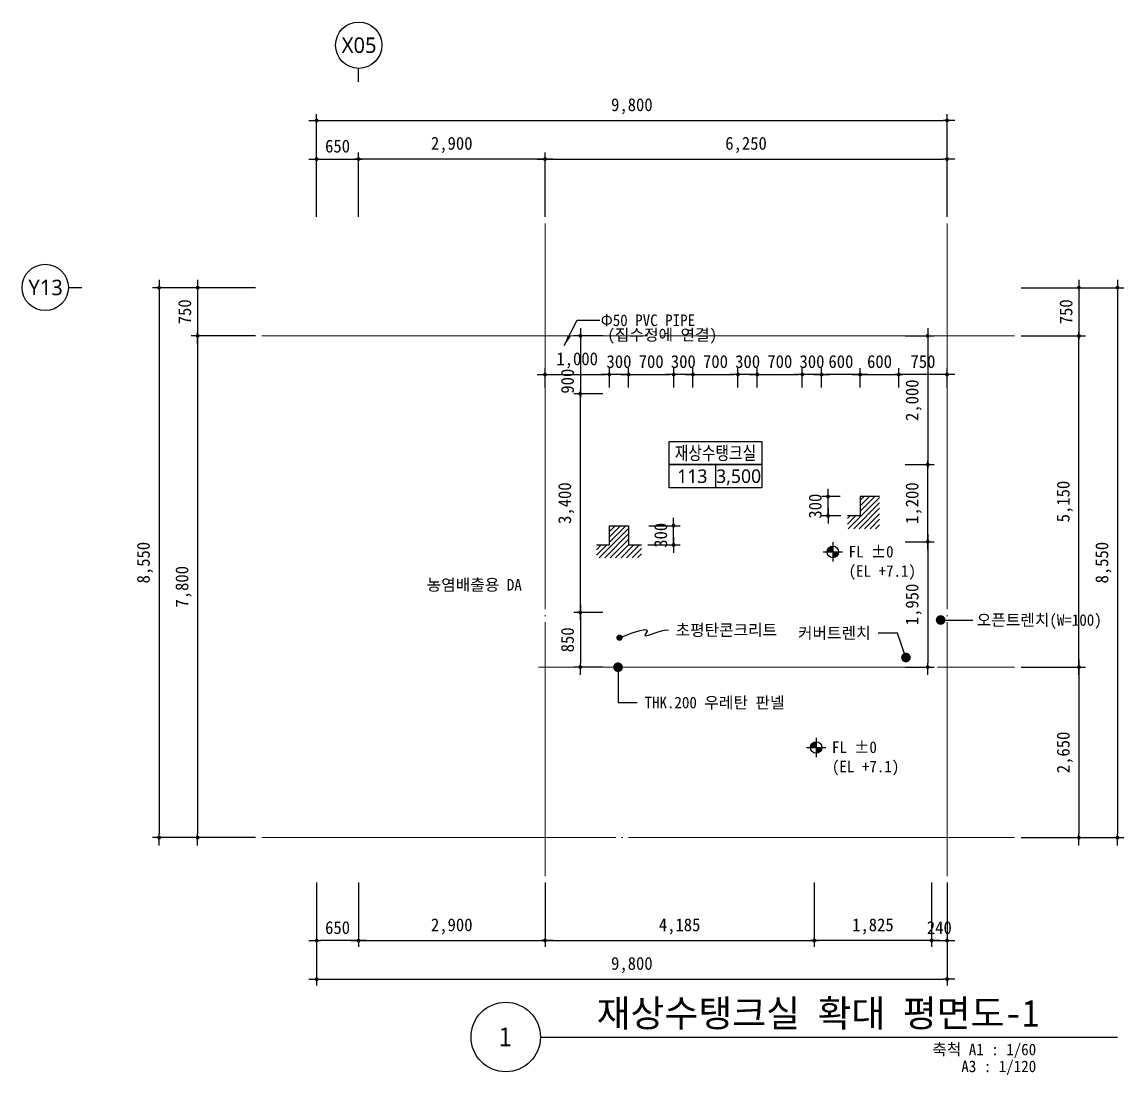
# Model space of a CAD drawing. Header units: inches. Extents: x 158004 to 351834, y 1422 to 34314.
# Drawn here: x 256304 to 273434, y 17944 to 34314 of the extents above; entities that cross this region are included whole.
import ezdxf
from ezdxf.enums import TextEntityAlignment as Align

# ---------------------------------------------------------------- set-up
doc = ezdxf.new("R2010")
doc.units = ezdxf.units.IN
doc.header["$LTSCALE"] = 2
doc.header["$MEASUREMENT"] = 0
doc.linetypes.add('CEN', pattern=[62, 60, -1, 0, -1])
doc.layers.get('0').update_dxf_attribs({"linetype": 'CONTINUOUS'})
for name, color, linetype, lineweight in [('A-AXIS-BUBL', 7, 'CONTINUOUS', 25), ('A-AXIS-LINE', 1, 'CEN', 15), ('A-DIMS', 7, 'CONTINUOUS', 25), ('A-MKXS-LEAD', 7, 'CONTINUOUS', 25), ('A-MKXX-NAME', 3, 'CONTINUOUS', 25), ('A-MKXX-SYMB', 7, 'CONTINUOUS', 25), ('A-XXXX-HATC', 8, 'CONTINUOUS', 18), ('A-XXXX-SYMB', 7, 'CONTINUOUS', 25), ('A-XXXX-TXT1', 3, 'CONTINUOUS', 25), ('A-XXXX-TXT2', 3, 'CONTINUOUS', 25)]:
    doc.layers.add(name, color=color, linetype=linetype, lineweight=lineweight)
doc.styles.add('HY울릉도L', font='H2GTRE.TTF')
doc.styles.add('돋움체', font='')
doc.styles.add('맑은고딕', font='malgun.ttf')
doc.styles.get('돋움체').set_extended_font_data('DotumChe')
doc.dimstyles.new('CDIM', dxfattribs={"dimtxt": 2, "dimasz": 0.6, "dimexe": 1, "dimexo": 1, "dimgap": 1, "dimtad": 1, "dimdec": 0, "dimrnd": 0.5, "dimzin": 0, "dimdsep": 32, "dimlunit": 6, "dimtxsty": 'HY울릉도L', "dimblk1": '_CIDOT', "dimblk2": '_CIDOT', "dimsah": 1, "dimcen": 4.5, "dimclrd": 2, "dimclre": 2, "dimclrt": 7, "dimadec": 0, "dimazin": 0, "dimtfac": 1, "dimtdec": 0, "dimtix": 1, "dimtmove": 2, "dimatfit": 1, "dimldrblk": '_CIDOT', "dimfxl": 1, "dimtolj": 1, "dimtzin": 0, "dimlwd": -1, "dimarcsym": 0})

# ---------------------------------------------------------------- blocks, each defined once
blk = doc.blocks.new('_CIDOT')
at = {"color": 0, "linetype": 'ByBlock'}
blk.add_line((2, 0), (-1, 0), dxfattribs=at)
at = {"color": 0, "linetype": 'ByBlock', "const_width": 0.5}
blk.add_lwpolyline([(-0.25, 0, 1), (0.25, 0, 1)], format="xyb", close=True, dxfattribs=at)
blk = doc.blocks.new('*D179')
at = {"layer": 'A-DIMS', "lineweight": -2, "transparency": 16777216}
for p, q in [((260884, 31284), (260884, 32884)), ((270684, 31284), (270684, 32884))]:
    blk.add_line(p, q, dxfattribs=at)
at = {"layer": 'A-DIMS', "transparency": 16777216}
blk.add_line((260944, 32784), (270624, 32784), dxfattribs=at)
at = {"layer": 'A-DIMS', "transparency": 16777216, "xscale": 60, "yscale": 60, "zscale": 60, "rotation": 180}
blk.add_blockref('_CIDOT', (260884, 32784), dxfattribs=at)
at = {"layer": 'A-DIMS', "transparency": 16777216, "xscale": 60, "yscale": 60, "zscale": 60}
blk.add_blockref('_CIDOT', (270684, 32784), dxfattribs=at)
at = {"layer": 'A-DIMS', "color": 3, "transparency": 16777216, "insert": (265784, 33003), "char_height": 200, "attachment_point": 5, "style": '돋움체'}
blk.add_mtext('\\A1;9,800', dxfattribs=at)
blk = doc.blocks.new('*D180')
at = {"layer": 'A-DIMS', "lineweight": -2, "transparency": 16777216}
for p, q in [((261534, 31284), (261534, 32284)), ((264434, 31284), (264434, 32284))]:
    blk.add_line(p, q, dxfattribs=at)
at = {"layer": 'A-DIMS', "transparency": 16777216}
blk.add_line((264374, 32184), (261594, 32184), dxfattribs=at)
at = {"layer": 'A-DIMS', "transparency": 16777216, "xscale": 60, "yscale": 60, "zscale": 60, "rotation": 180}
blk.add_blockref('_CIDOT', (261534, 32184), dxfattribs=at)
at = {"layer": 'A-DIMS', "transparency": 16777216, "xscale": 60, "yscale": 60, "zscale": 60}
blk.add_blockref('_CIDOT', (264434, 32184), dxfattribs=at)
at = {"layer": 'A-DIMS', "color": 3, "transparency": 16777216, "insert": (262984, 32403), "char_height": 200, "attachment_point": 5, "style": '돋움체'}
blk.add_mtext('\\A1;2,900', dxfattribs=at)
blk = doc.blocks.new('*D181')
at = {"layer": 'A-DIMS', "lineweight": -2, "transparency": 16777216}
for p, q in [((260884, 31284), (260884, 32284)), ((261534, 31284), (261534, 32284))]:
    blk.add_line(p, q, dxfattribs=at)
at = {"layer": 'A-DIMS', "transparency": 16777216}
blk.add_line((260944, 32184), (261474, 32184), dxfattribs=at)
at = {"layer": 'A-DIMS', "transparency": 16777216, "xscale": 60, "yscale": 60, "zscale": 60, "rotation": 180}
blk.add_blockref('_CIDOT', (260884, 32184), dxfattribs=at)
at = {"layer": 'A-DIMS', "transparency": 16777216, "xscale": 60, "yscale": 60, "zscale": 60}
blk.add_blockref('_CIDOT', (261534, 32184), dxfattribs=at)
at = {"layer": 'A-DIMS', "color": 3, "transparency": 16777216, "insert": (261209, 32384), "char_height": 200, "attachment_point": 5, "style": '돋움체'}
blk.add_mtext('\\A1;650', dxfattribs=at)
blk = doc.blocks.new('*D182')
at = {"layer": 'A-DIMS', "lineweight": -2, "transparency": 16777216}
for p, q in [((259934, 30184), (258334, 30184)), ((259934, 21634), (258334, 21634))]:
    blk.add_line(p, q, dxfattribs=at)
at = {"layer": 'A-DIMS', "transparency": 16777216}
blk.add_line((258434, 30124), (258434, 21694), dxfattribs=at)
at = {"layer": 'A-DIMS', "transparency": 16777216, "xscale": 60, "yscale": 60, "zscale": 60}
for p, rotation in [((258434, 30184), 90), ((258434, 21634), 270)]:
    blk.add_blockref('_CIDOT', p, dxfattribs=dict(at, rotation=rotation))
at = {"layer": 'A-DIMS', "color": 3, "transparency": 16777216, "insert": (258215, 25909), "char_height": 200, "attachment_point": 5, "rotation": 90, "style": '돋움체'}
blk.add_mtext('\\A1;8,550', dxfattribs=at)
blk = doc.blocks.new('*D183')
at = {"layer": 'A-DIMS', "lineweight": -2, "transparency": 16777216}
for p, q in [((264434, 20934), (264434, 19934)), ((268619, 20934), (268619, 19934))]:
    blk.add_line(p, q, dxfattribs=at)
at = {"layer": 'A-DIMS', "transparency": 16777216}
blk.add_line((264494, 20034), (268559, 20034), dxfattribs=at)
at = {"layer": 'A-DIMS', "transparency": 16777216, "xscale": 60, "yscale": 60, "zscale": 60, "rotation": 180}
blk.add_blockref('_CIDOT', (264434, 20034), dxfattribs=at)
at = {"layer": 'A-DIMS', "transparency": 16777216, "xscale": 60, "yscale": 60, "zscale": 60}
blk.add_blockref('_CIDOT', (268619, 20034), dxfattribs=at)
at = {"layer": 'A-DIMS', "color": 3, "transparency": 16777216, "insert": (266526, 20253), "char_height": 200, "attachment_point": 5, "style": '돋움체'}
blk.add_mtext('\\A1;4,185', dxfattribs=at)
blk = doc.blocks.new('*D184')
at = {"layer": 'A-DIMS', "lineweight": -2, "transparency": 16777216}
for p, q in [((268619, 20934), (268619, 19934)), ((270444, 20934), (270444, 19934))]:
    blk.add_line(p, q, dxfattribs=at)
at = {"layer": 'A-DIMS', "transparency": 16777216}
blk.add_line((270384, 20034), (268679, 20034), dxfattribs=at)
at = {"layer": 'A-DIMS', "transparency": 16777216, "xscale": 60, "yscale": 60, "zscale": 60, "rotation": 180}
blk.add_blockref('_CIDOT', (268619, 20034), dxfattribs=at)
at = {"layer": 'A-DIMS', "transparency": 16777216, "xscale": 60, "yscale": 60, "zscale": 60}
blk.add_blockref('_CIDOT', (270444, 20034), dxfattribs=at)
at = {"layer": 'A-DIMS', "color": 3, "transparency": 16777216, "insert": (269531, 20253), "char_height": 200, "attachment_point": 5, "style": '돋움체'}
blk.add_mtext('\\A1;1,825', dxfattribs=at)
blk = doc.blocks.new('*D185')
at = {"layer": 'A-DIMS', "lineweight": -2, "transparency": 16777216}
for p, q in [((270444, 20934), (270444, 19934)), ((270684, 20934), (270684, 19934))]:
    blk.add_line(p, q, dxfattribs=at)
at = {"layer": 'A-DIMS', "transparency": 16777216}
for p, q in [((270384, 20034), (270324, 20034)), ((270444, 20034), (270684, 20034)), ((270744, 20034), (270804, 20034))]:
    blk.add_line(p, q, dxfattribs=at)
at = {"layer": 'A-DIMS', "transparency": 16777216, "xscale": 60, "yscale": 60, "zscale": 60}
blk.add_blockref('_CIDOT', (270444, 20034), dxfattribs=at)
at = {"layer": 'A-DIMS', "transparency": 16777216, "xscale": 60, "yscale": 60, "zscale": 60, "rotation": 180}
blk.add_blockref('_CIDOT', (270684, 20034), dxfattribs=at)
at = {"layer": 'A-DIMS', "color": 3, "transparency": 16777216, "insert": (270564, 20234), "char_height": 200, "attachment_point": 5, "style": '돋움체'}
blk.add_mtext('\\A1;240', dxfattribs=at)
blk = doc.blocks.new('*D186')
at = {"layer": 'A-DIMS', "lineweight": -2, "transparency": 16777216}
for p, q in [((271834, 30184), (273434, 30184)), ((271834, 21634), (273434, 21634))]:
    blk.add_line(p, q, dxfattribs=at)
at = {"layer": 'A-DIMS', "transparency": 16777216}
blk.add_line((273334, 30124), (273334, 21694), dxfattribs=at)
at = {"layer": 'A-DIMS', "transparency": 16777216, "xscale": 60, "yscale": 60, "zscale": 60}
for p, rotation in [((273334, 30184), 90), ((273334, 21634), 270)]:
    blk.add_blockref('_CIDOT', p, dxfattribs=dict(at, rotation=rotation))
at = {"layer": 'A-DIMS', "color": 3, "transparency": 16777216, "insert": (273115, 25909), "char_height": 200, "attachment_point": 5, "rotation": 90, "style": '돋움체'}
blk.add_mtext('\\A1;8,550', dxfattribs=at)
blk = doc.blocks.new('*D187')
at = {"layer": 'A-DIMS', "lineweight": -2, "transparency": 16777216}
for p, q in [((271834, 29434), (272834, 29434)), ((271834, 24284), (272834, 24284))]:
    blk.add_line(p, q, dxfattribs=at)
at = {"layer": 'A-DIMS', "transparency": 16777216}
blk.add_line((272734, 24344), (272734, 29374), dxfattribs=at)
at = {"layer": 'A-DIMS', "transparency": 16777216, "xscale": 60, "yscale": 60, "zscale": 60}
for p, rotation in [((272734, 29434), 90), ((272734, 24284), 270)]:
    blk.add_blockref('_CIDOT', p, dxfattribs=dict(at, rotation=rotation))
at = {"layer": 'A-DIMS', "color": 3, "transparency": 16777216, "insert": (272515, 26859), "char_height": 200, "attachment_point": 5, "rotation": 90, "style": '돋움체'}
blk.add_mtext('\\A1;5,150', dxfattribs=at)
blk = doc.blocks.new('*D188')
at = {"layer": 'A-DIMS', "lineweight": -2, "transparency": 16777216}
for p, q in [((271834, 30184), (272834, 30184)), ((271834, 29434), (272834, 29434))]:
    blk.add_line(p, q, dxfattribs=at)
at = {"layer": 'A-DIMS', "transparency": 16777216}
blk.add_line((272734, 30124), (272734, 29494), dxfattribs=at)
at = {"layer": 'A-DIMS', "transparency": 16777216, "xscale": 60, "yscale": 60, "zscale": 60}
for p, rotation in [((272734, 30184), 90), ((272734, 29434), 270)]:
    blk.add_blockref('_CIDOT', p, dxfattribs=dict(at, rotation=rotation))
at = {"layer": 'A-DIMS', "color": 3, "transparency": 16777216, "insert": (272534, 29809), "char_height": 200, "attachment_point": 5, "rotation": 90, "style": '돋움체'}
blk.add_mtext('\\A1;750', dxfattribs=at)
blk = doc.blocks.new('*D189')
at = {"layer": 'A-DIMS', "transparency": 16777216}
for p, q in [((265374, 28834), (265314, 28834)), ((265734, 28834), (265434, 28834)), ((265794, 28834), (265854, 28834))]:
    blk.add_line(p, q, dxfattribs=at)
at = {"layer": 'A-DIMS', "lineweight": -2, "transparency": 16777216}
for p, q in [((265434, 28634), (265434, 28934)), ((265734, 28634), (265734, 28934))]:
    blk.add_line(p, q, dxfattribs=at)
at = {"layer": 'A-DIMS', "transparency": 16777216, "xscale": 60, "yscale": 60, "zscale": 60}
blk.add_blockref('_CIDOT', (265434, 28834), dxfattribs=at)
at = {"layer": 'A-DIMS', "transparency": 16777216, "xscale": 60, "yscale": 60, "zscale": 60, "rotation": 180}
blk.add_blockref('_CIDOT', (265734, 28834), dxfattribs=at)
at = {"layer": 'A-DIMS', "color": 3, "transparency": 16777216, "insert": (265584, 29034), "char_height": 200, "attachment_point": 5, "style": '돋움체'}
blk.add_mtext('\\A1;300', dxfattribs=at)
blk = doc.blocks.new('*D190')
at = {"layer": 'A-DIMS', "lineweight": -2, "transparency": 16777216}
for p, q in [((265734, 28634), (265734, 28934)), ((266434, 28634), (266434, 28934))]:
    blk.add_line(p, q, dxfattribs=at)
at = {"layer": 'A-DIMS', "transparency": 16777216}
blk.add_line((265794, 28834), (266374, 28834), dxfattribs=at)
at = {"layer": 'A-DIMS', "transparency": 16777216, "xscale": 60, "yscale": 60, "zscale": 60, "rotation": 180}
blk.add_blockref('_CIDOT', (265734, 28834), dxfattribs=at)
at = {"layer": 'A-DIMS', "transparency": 16777216, "xscale": 60, "yscale": 60, "zscale": 60}
blk.add_blockref('_CIDOT', (266434, 28834), dxfattribs=at)
at = {"layer": 'A-DIMS', "color": 3, "transparency": 16777216, "insert": (266084, 29034), "char_height": 200, "attachment_point": 5, "style": '돋움체'}
blk.add_mtext('\\A1;700', dxfattribs=at)
blk = doc.blocks.new('*D191')
at = {"layer": 'A-DIMS', "transparency": 16777216}
for p, q in [((266374, 28834), (266314, 28834)), ((266734, 28834), (266434, 28834)), ((266794, 28834), (266854, 28834))]:
    blk.add_line(p, q, dxfattribs=at)
at = {"layer": 'A-DIMS', "lineweight": -2, "transparency": 16777216}
for p, q in [((266434, 28634), (266434, 28934)), ((266734, 28634), (266734, 28934))]:
    blk.add_line(p, q, dxfattribs=at)
at = {"layer": 'A-DIMS', "transparency": 16777216, "xscale": 60, "yscale": 60, "zscale": 60}
blk.add_blockref('_CIDOT', (266434, 28834), dxfattribs=at)
at = {"layer": 'A-DIMS', "transparency": 16777216, "xscale": 60, "yscale": 60, "zscale": 60, "rotation": 180}
blk.add_blockref('_CIDOT', (266734, 28834), dxfattribs=at)
at = {"layer": 'A-DIMS', "color": 3, "transparency": 16777216, "insert": (266584, 29034), "char_height": 200, "attachment_point": 5, "style": '돋움체'}
blk.add_mtext('\\A1;300', dxfattribs=at)
blk = doc.blocks.new('*D192')
at = {"layer": 'A-DIMS', "lineweight": -2, "transparency": 16777216}
for p, q in [((266734, 28634), (266734, 28934)), ((267434, 28634), (267434, 28934))]:
    blk.add_line(p, q, dxfattribs=at)
at = {"layer": 'A-DIMS', "transparency": 16777216}
blk.add_line((266794, 28834), (267374, 28834), dxfattribs=at)
at = {"layer": 'A-DIMS', "transparency": 16777216, "xscale": 60, "yscale": 60, "zscale": 60, "rotation": 180}
blk.add_blockref('_CIDOT', (266734, 28834), dxfattribs=at)
at = {"layer": 'A-DIMS', "transparency": 16777216, "xscale": 60, "yscale": 60, "zscale": 60}
blk.add_blockref('_CIDOT', (267434, 28834), dxfattribs=at)
at = {"layer": 'A-DIMS', "color": 3, "transparency": 16777216, "insert": (267084, 29034), "char_height": 200, "attachment_point": 5, "style": '돋움체'}
blk.add_mtext('\\A1;700', dxfattribs=at)
blk = doc.blocks.new('*D193')
at = {"layer": 'A-DIMS', "transparency": 16777216}
for p, q in [((267374, 28834), (267314, 28834)), ((267734, 28834), (267434, 28834)), ((267794, 28834), (267854, 28834))]:
    blk.add_line(p, q, dxfattribs=at)
at = {"layer": 'A-DIMS', "lineweight": -2, "transparency": 16777216}
for p, q in [((267434, 28634), (267434, 28934)), ((267734, 28634), (267734, 28934))]:
    blk.add_line(p, q, dxfattribs=at)
at = {"layer": 'A-DIMS', "transparency": 16777216, "xscale": 60, "yscale": 60, "zscale": 60}
blk.add_blockref('_CIDOT', (267434, 28834), dxfattribs=at)
at = {"layer": 'A-DIMS', "transparency": 16777216, "xscale": 60, "yscale": 60, "zscale": 60, "rotation": 180}
blk.add_blockref('_CIDOT', (267734, 28834), dxfattribs=at)
at = {"layer": 'A-DIMS', "color": 3, "transparency": 16777216, "insert": (267584, 29034), "char_height": 200, "attachment_point": 5, "style": '돋움체'}
blk.add_mtext('\\A1;300', dxfattribs=at)
blk = doc.blocks.new('*D194')
at = {"layer": 'A-DIMS', "lineweight": -2, "transparency": 16777216}
for p, q in [((267734, 28634), (267734, 28934)), ((268434, 28634), (268434, 28934))]:
    blk.add_line(p, q, dxfattribs=at)
at = {"layer": 'A-DIMS', "transparency": 16777216}
blk.add_line((267794, 28834), (268374, 28834), dxfattribs=at)
at = {"layer": 'A-DIMS', "transparency": 16777216, "xscale": 60, "yscale": 60, "zscale": 60, "rotation": 180}
blk.add_blockref('_CIDOT', (267734, 28834), dxfattribs=at)
at = {"layer": 'A-DIMS', "transparency": 16777216, "xscale": 60, "yscale": 60, "zscale": 60}
blk.add_blockref('_CIDOT', (268434, 28834), dxfattribs=at)
at = {"layer": 'A-DIMS', "color": 3, "transparency": 16777216, "insert": (268084, 29034), "char_height": 200, "attachment_point": 5, "style": '돋움체'}
blk.add_mtext('\\A1;700', dxfattribs=at)
blk = doc.blocks.new('*D195')
at = {"layer": 'A-DIMS', "transparency": 16777216}
for p, q in [((268374, 28834), (268314, 28834)), ((268734, 28834), (268434, 28834)), ((268794, 28834), (268854, 28834))]:
    blk.add_line(p, q, dxfattribs=at)
at = {"layer": 'A-DIMS', "lineweight": -2, "transparency": 16777216}
for p, q in [((268434, 28634), (268434, 28934)), ((268734, 28634), (268734, 28934))]:
    blk.add_line(p, q, dxfattribs=at)
at = {"layer": 'A-DIMS', "transparency": 16777216, "xscale": 60, "yscale": 60, "zscale": 60}
blk.add_blockref('_CIDOT', (268434, 28834), dxfattribs=at)
at = {"layer": 'A-DIMS', "transparency": 16777216, "xscale": 60, "yscale": 60, "zscale": 60, "rotation": 180}
blk.add_blockref('_CIDOT', (268734, 28834), dxfattribs=at)
at = {"layer": 'A-DIMS', "color": 3, "transparency": 16777216, "insert": (268584, 29034), "char_height": 200, "attachment_point": 5, "style": '돋움체'}
blk.add_mtext('\\A1;300', dxfattribs=at)
blk = doc.blocks.new('*D196')
at = {"layer": 'A-DIMS', "lineweight": -2, "transparency": 16777216}
for p, q in [((269334, 28634), (269334, 28934)), ((269934, 28634), (269934, 28934))]:
    blk.add_line(p, q, dxfattribs=at)
at = {"layer": 'A-DIMS', "transparency": 16777216}
blk.add_line((269394, 28834), (269874, 28834), dxfattribs=at)
at = {"layer": 'A-DIMS', "transparency": 16777216, "xscale": 60, "yscale": 60, "zscale": 60, "rotation": 180}
blk.add_blockref('_CIDOT', (269334, 28834), dxfattribs=at)
at = {"layer": 'A-DIMS', "transparency": 16777216, "xscale": 60, "yscale": 60, "zscale": 60}
blk.add_blockref('_CIDOT', (269934, 28834), dxfattribs=at)
at = {"layer": 'A-DIMS', "color": 3, "transparency": 16777216, "insert": (269634, 29034), "char_height": 200, "attachment_point": 5, "style": '돋움체'}
blk.add_mtext('\\A1;600', dxfattribs=at)
blk = doc.blocks.new('*D197')
at = {"layer": 'A-DIMS', "lineweight": -2, "transparency": 16777216}
for p, q in [((264434, 28634), (264434, 28934)), ((265434, 28634), (265434, 28934))]:
    blk.add_line(p, q, dxfattribs=at)
at = {"layer": 'A-DIMS', "transparency": 16777216}
blk.add_line((264494, 28834), (265374, 28834), dxfattribs=at)
at = {"layer": 'A-DIMS', "transparency": 16777216, "xscale": 60, "yscale": 60, "zscale": 60, "rotation": 180}
blk.add_blockref('_CIDOT', (264434, 28834), dxfattribs=at)
at = {"layer": 'A-DIMS', "transparency": 16777216, "xscale": 60, "yscale": 60, "zscale": 60}
blk.add_blockref('_CIDOT', (265434, 28834), dxfattribs=at)
at = {"layer": 'A-DIMS', "color": 3, "transparency": 16777216, "insert": (264934, 29053), "char_height": 200, "attachment_point": 5, "style": '돋움체'}
blk.add_mtext('\\A1;1,000', dxfattribs=at)
blk = doc.blocks.new('*D198')
at = {"layer": 'A-DIMS', "lineweight": -2, "transparency": 16777216}
for p, q in [((268734, 28634), (268734, 28934)), ((269334, 28634), (269334, 28934))]:
    blk.add_line(p, q, dxfattribs=at)
at = {"layer": 'A-DIMS', "transparency": 16777216}
blk.add_line((269274, 28834), (268794, 28834), dxfattribs=at)
at = {"layer": 'A-DIMS', "transparency": 16777216, "xscale": 60, "yscale": 60, "zscale": 60, "rotation": 180}
blk.add_blockref('_CIDOT', (268734, 28834), dxfattribs=at)
at = {"layer": 'A-DIMS', "transparency": 16777216, "xscale": 60, "yscale": 60, "zscale": 60}
blk.add_blockref('_CIDOT', (269334, 28834), dxfattribs=at)
at = {"layer": 'A-DIMS', "color": 3, "transparency": 16777216, "insert": (269034, 29034), "char_height": 200, "attachment_point": 5, "style": '돋움체'}
blk.add_mtext('\\A1;600', dxfattribs=at)
blk = doc.blocks.new('*D199')
at = {"layer": 'A-DIMS', "lineweight": -2, "transparency": 16777216}
for p, q in [((269934, 28634), (269934, 28934)), ((270684, 28634), (270684, 28934))]:
    blk.add_line(p, q, dxfattribs=at)
at = {"layer": 'A-DIMS', "transparency": 16777216}
blk.add_line((270624, 28834), (269994, 28834), dxfattribs=at)
at = {"layer": 'A-DIMS', "transparency": 16777216, "xscale": 60, "yscale": 60, "zscale": 60, "rotation": 180}
blk.add_blockref('_CIDOT', (269934, 28834), dxfattribs=at)
at = {"layer": 'A-DIMS', "transparency": 16777216, "xscale": 60, "yscale": 60, "zscale": 60}
blk.add_blockref('_CIDOT', (270684, 28834), dxfattribs=at)
at = {"layer": 'A-DIMS', "color": 3, "transparency": 16777216, "insert": (270309, 29034), "char_height": 200, "attachment_point": 5, "style": '돋움체'}
blk.add_mtext('\\A1;750', dxfattribs=at)
blk = doc.blocks.new('*D200')
at = {"layer": 'A-DIMS', "lineweight": -2, "transparency": 16777216}
for p, q in [((270034, 27434), (270484, 27434)), ((270034, 26234), (270484, 26234))]:
    blk.add_line(p, q, dxfattribs=at)
at = {"layer": 'A-DIMS', "transparency": 16777216}
blk.add_line((270384, 26294), (270384, 27374), dxfattribs=at)
at = {"layer": 'A-DIMS', "transparency": 16777216, "xscale": 60, "yscale": 60, "zscale": 60}
for p, rotation in [((270384, 27434), 90), ((270384, 26234), 270)]:
    blk.add_blockref('_CIDOT', p, dxfattribs=dict(at, rotation=rotation))
at = {"layer": 'A-DIMS', "color": 3, "transparency": 16777216, "insert": (270165, 26834), "char_height": 200, "attachment_point": 5, "rotation": 90, "style": '돋움체'}
blk.add_mtext('\\A1;1,200', dxfattribs=at)
blk = doc.blocks.new('*D201')
at = {"layer": 'A-DIMS', "lineweight": -2, "transparency": 16777216}
for p, q in [((270034, 29434), (270484, 29434)), ((270034, 27434), (270484, 27434))]:
    blk.add_line(p, q, dxfattribs=at)
at = {"layer": 'A-DIMS', "transparency": 16777216}
blk.add_line((270384, 29374), (270384, 27494), dxfattribs=at)
at = {"layer": 'A-DIMS', "transparency": 16777216, "xscale": 60, "yscale": 60, "zscale": 60}
for p, rotation in [((270384, 29434), 90), ((270384, 27434), 270)]:
    blk.add_blockref('_CIDOT', p, dxfattribs=dict(at, rotation=rotation))
at = {"layer": 'A-DIMS', "color": 3, "transparency": 16777216, "insert": (270165, 28434), "char_height": 200, "attachment_point": 5, "rotation": 90, "style": '돋움체'}
blk.add_mtext('\\A1;2,000', dxfattribs=at)
blk = doc.blocks.new('*D202')
at = {"layer": 'A-DIMS', "lineweight": -2, "transparency": 16777216}
for p, q in [((270034, 26234), (270484, 26234)), ((270034, 24284), (270484, 24284))]:
    blk.add_line(p, q, dxfattribs=at)
at = {"layer": 'A-DIMS', "transparency": 16777216}
blk.add_line((270384, 26174), (270384, 24344), dxfattribs=at)
at = {"layer": 'A-DIMS', "transparency": 16777216, "xscale": 60, "yscale": 60, "zscale": 60}
for p, rotation in [((270384, 26234), 90), ((270384, 24284), 270)]:
    blk.add_blockref('_CIDOT', p, dxfattribs=dict(at, rotation=rotation))
at = {"layer": 'A-DIMS', "color": 3, "transparency": 16777216, "insert": (270165, 25259), "char_height": 200, "attachment_point": 5, "rotation": 90, "style": '돋움체'}
blk.add_mtext('\\A1;1,950', dxfattribs=at)
blk = doc.blocks.new('*D203')
at = {"layer": 'A-DIMS', "lineweight": -2, "transparency": 16777216}
for p, q in [((265334, 28534), (264884, 28534)), ((265334, 25134), (264884, 25134))]:
    blk.add_line(p, q, dxfattribs=at)
at = {"layer": 'A-DIMS', "transparency": 16777216}
blk.add_line((264984, 25194), (264984, 28474), dxfattribs=at)
at = {"layer": 'A-DIMS', "transparency": 16777216, "xscale": 60, "yscale": 60, "zscale": 60}
for p, rotation in [((264984, 28534), 90), ((264984, 25134), 270)]:
    blk.add_blockref('_CIDOT', p, dxfattribs=dict(at, rotation=rotation))
at = {"layer": 'A-DIMS', "color": 3, "transparency": 16777216, "insert": (264765, 26834), "char_height": 200, "attachment_point": 5, "rotation": 90, "style": '돋움체'}
blk.add_mtext('\\A1;3,400', dxfattribs=at)
blk = doc.blocks.new('*D204')
at = {"layer": 'A-DIMS', "lineweight": -2, "transparency": 16777216}
for p, q in [((265334, 29434), (264884, 29434)), ((265334, 28534), (264884, 28534))]:
    blk.add_line(p, q, dxfattribs=at)
at = {"layer": 'A-DIMS', "transparency": 16777216}
blk.add_line((264984, 29374), (264984, 28594), dxfattribs=at)
at = {"layer": 'A-DIMS', "transparency": 16777216, "xscale": 60, "yscale": 60, "zscale": 60}
for p, rotation in [((264984, 29434), 90), ((264984, 28534), 270)]:
    blk.add_blockref('_CIDOT', p, dxfattribs=dict(at, rotation=rotation))
at = {"layer": 'A-DIMS', "color": 3, "transparency": 16777216, "insert": (264784, 28730), "char_height": 200, "attachment_point": 5, "rotation": 90, "style": '돋움체'}
blk.add_mtext('\\A1;900', dxfattribs=at)
blk = doc.blocks.new('*D205')
at = {"layer": 'A-DIMS', "lineweight": -2, "transparency": 16777216}
for p, q in [((265334, 25134), (264884, 25134)), ((265334, 24284), (264884, 24284))]:
    blk.add_line(p, q, dxfattribs=at)
at = {"layer": 'A-DIMS', "transparency": 16777216}
blk.add_line((264984, 25074), (264984, 24344), dxfattribs=at)
at = {"layer": 'A-DIMS', "transparency": 16777216, "xscale": 60, "yscale": 60, "zscale": 60}
for p, rotation in [((264984, 25134), 90), ((264984, 24284), 270)]:
    blk.add_blockref('_CIDOT', p, dxfattribs=dict(at, rotation=rotation))
at = {"layer": 'A-DIMS', "color": 3, "transparency": 16777216, "insert": (264784, 24709), "char_height": 200, "attachment_point": 5, "rotation": 90, "style": '돋움체'}
blk.add_mtext('\\A1;850', dxfattribs=at)
blk = doc.blocks.new('*D206')
at = {"layer": 'A-DIMS', "lineweight": -2, "transparency": 16777216}
for p, q in [((260884, 20934), (260884, 19334)), ((270684, 20934), (270684, 19334))]:
    blk.add_line(p, q, dxfattribs=at)
at = {"layer": 'A-DIMS', "transparency": 16777216}
blk.add_line((260944, 19434), (270624, 19434), dxfattribs=at)
at = {"layer": 'A-DIMS', "transparency": 16777216, "xscale": 60, "yscale": 60, "zscale": 60, "rotation": 180}
blk.add_blockref('_CIDOT', (260884, 19434), dxfattribs=at)
at = {"layer": 'A-DIMS', "transparency": 16777216, "xscale": 60, "yscale": 60, "zscale": 60}
blk.add_blockref('_CIDOT', (270684, 19434), dxfattribs=at)
at = {"layer": 'A-DIMS', "color": 3, "transparency": 16777216, "insert": (265784, 19653), "char_height": 200, "attachment_point": 5, "style": '돋움체'}
blk.add_mtext('\\A1;9,800', dxfattribs=at)
blk = doc.blocks.new('*D207')
at = {"layer": 'A-DIMS', "lineweight": -2, "transparency": 16777216}
for p, q in [((260884, 20934), (260884, 19934)), ((261534, 20934), (261534, 19934))]:
    blk.add_line(p, q, dxfattribs=at)
at = {"layer": 'A-DIMS', "transparency": 16777216}
blk.add_line((261474, 20034), (260944, 20034), dxfattribs=at)
at = {"layer": 'A-DIMS', "transparency": 16777216, "xscale": 60, "yscale": 60, "zscale": 60, "rotation": 180}
blk.add_blockref('_CIDOT', (260884, 20034), dxfattribs=at)
at = {"layer": 'A-DIMS', "transparency": 16777216, "xscale": 60, "yscale": 60, "zscale": 60}
blk.add_blockref('_CIDOT', (261534, 20034), dxfattribs=at)
at = {"layer": 'A-DIMS', "color": 3, "transparency": 16777216, "insert": (261209, 20234), "char_height": 200, "attachment_point": 5, "style": '돋움체'}
blk.add_mtext('\\A1;650', dxfattribs=at)
blk = doc.blocks.new('*D266')
at = {"layer": 'A-DIMS', "lineweight": -2, "transparency": 16777216}
for p, q in [((264434, 31284), (264434, 32284)), ((270684, 31284), (270684, 32284))]:
    blk.add_line(p, q, dxfattribs=at)
at = {"layer": 'A-DIMS', "transparency": 16777216}
blk.add_line((264494, 32184), (270624, 32184), dxfattribs=at)
at = {"layer": 'A-DIMS', "transparency": 16777216, "xscale": 60, "yscale": 60, "zscale": 60, "rotation": 180}
blk.add_blockref('_CIDOT', (264434, 32184), dxfattribs=at)
at = {"layer": 'A-DIMS', "transparency": 16777216, "xscale": 60, "yscale": 60, "zscale": 60}
blk.add_blockref('_CIDOT', (270684, 32184), dxfattribs=at)
at = {"layer": 'A-DIMS', "color": 3, "transparency": 16777216, "insert": (267559, 32403), "char_height": 200, "attachment_point": 5, "style": '돋움체'}
blk.add_mtext('\\A1;6,250', dxfattribs=at)
blk = doc.blocks.new('*D268')
at = {"layer": 'A-DIMS', "lineweight": -2, "transparency": 16777216}
for p, q in [((259934, 29434), (258934, 29434)), ((259934, 21634), (258934, 21634))]:
    blk.add_line(p, q, dxfattribs=at)
at = {"layer": 'A-DIMS', "transparency": 16777216}
blk.add_line((259034, 29374), (259034, 21694), dxfattribs=at)
at = {"layer": 'A-DIMS', "transparency": 16777216, "xscale": 60, "yscale": 60, "zscale": 60}
for p, rotation in [((259034, 29434), 90), ((259034, 21634), 270)]:
    blk.add_blockref('_CIDOT', p, dxfattribs=dict(at, rotation=rotation))
at = {"layer": 'A-DIMS', "color": 3, "transparency": 16777216, "insert": (258815, 25534), "char_height": 200, "attachment_point": 5, "rotation": 90, "style": '돋움체'}
blk.add_mtext('\\A1;7,800', dxfattribs=at)
blk = doc.blocks.new('*D269')
at = {"layer": 'A-DIMS', "lineweight": -2, "transparency": 16777216}
for p, q in [((259934, 30184), (258934, 30184)), ((259934, 29434), (258934, 29434))]:
    blk.add_line(p, q, dxfattribs=at)
at = {"layer": 'A-DIMS', "transparency": 16777216}
blk.add_line((259034, 30124), (259034, 29494), dxfattribs=at)
at = {"layer": 'A-DIMS', "transparency": 16777216, "xscale": 60, "yscale": 60, "zscale": 60}
for p, rotation in [((259034, 30184), 90), ((259034, 29434), 270)]:
    blk.add_blockref('_CIDOT', p, dxfattribs=dict(at, rotation=rotation))
at = {"layer": 'A-DIMS', "color": 3, "transparency": 16777216, "insert": (258834, 29809), "char_height": 200, "attachment_point": 5, "rotation": 90, "style": '돋움체'}
blk.add_mtext('\\A1;750', dxfattribs=at)
blk = doc.blocks.new('*D270')
at = {"layer": 'A-DIMS', "lineweight": -2, "transparency": 16777216}
for p, q in [((261534, 20934), (261534, 19934)), ((264434, 20934), (264434, 19934))]:
    blk.add_line(p, q, dxfattribs=at)
at = {"layer": 'A-DIMS', "transparency": 16777216}
blk.add_line((261594, 20034), (264374, 20034), dxfattribs=at)
at = {"layer": 'A-DIMS', "transparency": 16777216, "xscale": 60, "yscale": 60, "zscale": 60, "rotation": 180}
blk.add_blockref('_CIDOT', (261534, 20034), dxfattribs=at)
at = {"layer": 'A-DIMS', "transparency": 16777216, "xscale": 60, "yscale": 60, "zscale": 60}
blk.add_blockref('_CIDOT', (264434, 20034), dxfattribs=at)
at = {"layer": 'A-DIMS', "color": 3, "transparency": 16777216, "insert": (262984, 20253), "char_height": 200, "attachment_point": 5, "style": '돋움체'}
blk.add_mtext('\\A1;2,900', dxfattribs=at)
blk = doc.blocks.new('*D271')
at = {"layer": 'A-DIMS', "lineweight": -2, "transparency": 16777216}
for p, q in [((271834, 24284), (272834, 24284)), ((271834, 21634), (272834, 21634))]:
    blk.add_line(p, q, dxfattribs=at)
at = {"layer": 'A-DIMS', "transparency": 16777216}
blk.add_line((272734, 24224), (272734, 21694), dxfattribs=at)
at = {"layer": 'A-DIMS', "transparency": 16777216, "xscale": 60, "yscale": 60, "zscale": 60}
for p, rotation in [((272734, 24284), 90), ((272734, 21634), 270)]:
    blk.add_blockref('_CIDOT', p, dxfattribs=dict(at, rotation=rotation))
at = {"layer": 'A-DIMS', "color": 3, "transparency": 16777216, "insert": (272515, 22959), "char_height": 200, "attachment_point": 5, "rotation": 90, "style": '돋움체'}
blk.add_mtext('\\A1;2,650', dxfattribs=at)
blk = doc.blocks.new('*D132')
at = {"layer": 'A-DIMS', "transparency": 16777216}
for p, q in [((266433, 26544), (266433, 26604)), ((266433, 26184), (266433, 26484)), ((266433, 26124), (266433, 26064))]:
    blk.add_line(p, q, dxfattribs=at)
at = {"layer": 'A-DIMS', "lineweight": -2, "transparency": 16777216}
for p, q in [((266046, 26484), (266533, 26484)), ((266034, 26184), (266533, 26184))]:
    blk.add_line(p, q, dxfattribs=at)
at = {"layer": 'A-DIMS', "transparency": 16777216, "xscale": 60, "yscale": 60, "zscale": 60}
for p, rotation in [((266433, 26484), 270), ((266433, 26184), 90)]:
    blk.add_blockref('_CIDOT', p, dxfattribs=dict(at, rotation=rotation))
at = {"layer": 'A-DIMS', "color": 3, "transparency": 16777216, "insert": (266233, 26334), "char_height": 200, "attachment_point": 5, "rotation": 90, "style": '돋움체'}
blk.add_mtext('\\A1;300', dxfattribs=at)
blk = doc.blocks.new('*D133')
at = {"layer": 'A-DIMS', "lineweight": -2, "transparency": 16777216}
for p, q in [((269022, 26937), (268735, 26937)), ((269034, 26637), (268735, 26637))]:
    blk.add_line(p, q, dxfattribs=at)
at = {"layer": 'A-DIMS', "transparency": 16777216}
for p, q in [((268835, 26997), (268835, 27057)), ((268835, 26637), (268835, 26937)), ((268835, 26577), (268835, 26517))]:
    blk.add_line(p, q, dxfattribs=at)
at = {"layer": 'A-DIMS', "transparency": 16777216, "xscale": 60, "yscale": 60, "zscale": 60}
for p, rotation in [((268835, 26937), 270), ((268835, 26637), 90)]:
    blk.add_blockref('_CIDOT', p, dxfattribs=dict(at, rotation=rotation))
at = {"layer": 'A-DIMS', "color": 3, "transparency": 16777216, "insert": (268635, 26787), "char_height": 200, "attachment_point": 5, "rotation": 90, "style": '돋움체'}
blk.add_mtext('\\A1;300', dxfattribs=at)

msp = doc.modelspace()

# ---------------------------------------------------------------- hatches: boundary and pattern name
at = {"layer": 'A-XXXX-HATC'}
h = msp.add_hatch(dxfattribs=at)
h.set_pattern_fill('BRICK', color=256, scale=60.000001, style=0)
h.set_pattern_definition([(45, (156770.59, -53695.706), (-42.426407, 42.426407), [])])
h.paths.add_polyline_path([(269634, 26437.1), (269634, 26937.1), (269334, 26937.1), (269334, 26637.1), (269134, 26637.1), (269134, 26437.1)])
h = msp.add_hatch(dxfattribs=at)
h.set_pattern_fill('BRICK', color=256, scale=60.000001, style=0)
h.set_pattern_definition([(45, (155870.59, -54148.81), (-42.426407, 42.426407), [])])
h.paths.add_polyline_path([(265234, 26184), (265234, 25984), (265934, 25984), (265934, 26184), (265734, 26184), (265734, 26484), (265434, 26484), (265434, 26184)])
at = {"layer": 'A-XXXX-SYMB'}
h = msp.add_hatch(color=256, dxfattribs=at)
h.paths.add_polyline_path([(268907.8, 26165.5, 0.4142136), (268817.8, 26075.5), (268907.8, 26075.5)])
h.paths.add_polyline_path([(268997.8, 26075.5), (268907.8, 26075.5), (268907.8, 25985.5, 0.4142136)])
h = msp.add_hatch(color=256, dxfattribs=at)
h.paths.add_polyline_path([(268648.5, 23124.8, 0.4142136), (268558.5, 23034.8), (268648.5, 23034.8)])
h.paths.add_polyline_path([(268738.5, 23034.8), (268648.5, 23034.8), (268648.5, 22944.8, 0.4142136)])

# ---------------------------------------------------------------- linework, layer by layer
msp.add_lwpolyline([(264734, 29284), (264935.7, 29677.7), (265287.1, 29677.7)])
msp.add_lwpolyline([(264734, 29284, 0, 50, 0), (264810.8, 29434, 50, 50, 0)], format="xyseb")
at = {"layer": 'A-AXIS-BUBL', "ltscale": 0.2}
for p, q in [((261534, 33384), (261534, 33594)), ((257234, 30184), (257024, 30184))]:
    msp.add_line(p, q, dxfattribs=at)
for centre in [(261537.5, 33954), (256664, 30187.5)]:
    msp.add_circle(centre, 360, dxfattribs=at)
at = {"layer": 'A-AXIS-LINE', "ltscale": 50}
for p, q in [((264434, 31184), (264434, 21034)), ((270684, 31184), (270684, 21034)), ((260034, 29434), (271734, 29434)), ((264334, 24284), (271734, 24284)), ((271734, 21634), (260034, 21634))]:
    msp.add_line(p, q, dxfattribs=at)
at = {"layer": 'A-MKXS-LEAD'}
for p, q in [((270584, 25017.2), (271084, 25017.2)), ((269912.6, 24814.2), (269612.6, 24814.2)), ((270044.8, 24434), (269912.6, 24814.2)), ((265569, 24283.4), (265569, 23734)), ((265569, 23734), (265869, 23734))]:
    msp.add_line(p, q, dxfattribs=at)
for points, const_width in [([(270584, 25054.7, -1), (270584, 24979.7, -1)], 75), ([(265566.3, 24745, 1), (265616, 24740, 1)], 48), ([(270044.8, 24396.5, 1), (270044.8, 24471.5, 1)], 75), ([(265569, 24320.9, -1), (265569, 24245.9, -1)], 75)]:
    msp.add_lwpolyline(points, format="xyb", close=True, dxfattribs=dict(at, const_width=const_width))
msp.add_lwpolyline([(265591.2, 24742.5), (265786.7, 24816.2), (265914.1, 24856), (265986.5, 24868.9), (266017.3, 24861.9), (266019.6, 24842.1), (266006.6, 24816.5), (265991.6, 24792.1), (265987.7, 24776), (266005, 24773.3), (266041.2, 24782.1), (266091, 24798.6), (266148.8, 24818.8), (266209.2, 24839), (266266.8, 24855.3), (266316.2, 24863.9), (266351.9, 24861)], dxfattribs=at)
at = {"layer": 'A-MKXX-SYMB'}
msp.add_line((267084, 27434), (267084, 27074), dxfattribs=at)
for points in [[(267804, 27434), (266364, 27434), (266364, 27794), (267804, 27794)], [(267804, 27074), (266364, 27074), (266364, 27434), (267804, 27434)]]:
    msp.add_lwpolyline(points, close=True, dxfattribs=at)
at = {"layer": 'A-XXXX-SYMB'}
for p, q in [((268907.8, 26225.5), (268907.8, 25925.5)), ((268757.8, 26075.5), (269057.8, 26075.5)), ((268648.5, 23184.8), (268648.5, 22884.8)), ((268498.5, 23034.8), (268798.5, 23034.8)), ((264363.5, 18534), (272334, 18534)), ((266563.5, 18534), (273334, 18534))]:
    msp.add_line(p, q, dxfattribs=at)
for points in [[(269634, 26937.1), (269484, 26937.1), (269334, 26937.1), (269334, 26637.1), (269134, 26637.1)], [(265234, 26184), (265434, 26184), (265434, 26484), (265584, 26484), (265734, 26484), (265734, 26184), (265934, 26184)]]:
    msp.add_lwpolyline(points, dxfattribs=at)
for centre, radius in [((268907.8, 26075.5), 90), ((268648.5, 23034.8), 90), ((263823.5, 18534), 540)]:
    msp.add_circle(centre, radius, dxfattribs=at)

# ---------------------------------------------------------------- texts
at = {"layer": 'A-MKXX-NAME', "style": '맑은고딕', "width": 0.8}
msp.add_text('재상수탱크실', height=210, dxfattribs=at).set_placement((267084, 27614), align=Align.MIDDLE_CENTER)
at = {"layer": 'A-MKXX-NAME', "style": '맑은고딕'}
for s, p in [('113', (266724, 27254)), ('3,500', (267444, 27254))]:
    msp.add_text(s, height=210, dxfattribs=at).set_placement(p, align=Align.MIDDLE_CENTER)
at = {"layer": 'A-XXXX-TXT1', "style": '돋움체'}
msp.add_text('재상수탱크실 확대 평면도-1', height=420, dxfattribs=at).set_placement((272119.6, 18568), align=Align.BOTTOM_RIGHT)
msp.add_text('1', height=300, dxfattribs=at).set_placement((263816.6, 18540.4), align=Align.MIDDLE)
for s, p in [('축척 A1 : 1/60', (272069.1, 18430.6)), ('A3 : 1/120', (272069.1, 18167.9))]:
    msp.add_text(s, height=180, dxfattribs=at).set_placement(p, align=Align.TOP_RIGHT)
at = {"layer": 'A-XXXX-TXT2', "ltscale": 0.2, "style": '맑은고딕'}
for s, p in [('X05', (261544.2, 33954.2)), ('Y13', (256670.7, 30187.7))]:
    msp.add_text(s, height=240, dxfattribs=at).set_placement(p, align=Align.MIDDLE_CENTER)
at = {"layer": 'A-XXXX-TXT2', "style": '돋움체'}
for s, p in [('Φ50 PVC PIPE ', (265300.1, 29677.5)), ('(집수정에 연결)', (265404.4, 29451.6)), ('FL %%P0', (269154.1, 26079.7)), ('(EL +7.1)', (269154.1, 25779.7)), ('오픈트렌치(W=100)', (271145.5, 25017.2)), ('초평탄콘크리트', (266462.6, 24861)), ('커버트렌치', (268366.2, 24814.2)), ('THK.200 우레탄 판넬', (265980.6, 23734)), ('FL %%P0', (268894.8, 23039)), ('(EL +7.1)', (268894.8, 22739))]:
    msp.add_text(s, height=180, dxfattribs=at).set_placement(p, align=Align.MIDDLE_LEFT)
msp.add_text('농염배출용 DA', height=180, dxfattribs=at).set_placement((263334, 25564.9), align=Align.MIDDLE_CENTER)

# ---------------------------------------------------------------- dimensions: what is measured, and where the dimension line sits
at = {"layer": 'A-DIMS'}
for base, p1, p2, picture, middle in [((270684, 32784), (260884, 31184), (270684, 31184), '*D179', (265784, 33003)), ((261534, 32184), (260884, 31184), (261534, 31184), '*D181', (261209, 32384.1)), ((270684, 32184), (264434, 31184), (270684, 31184), '*D266', (267559, 32403)), ((265434, 28834), (264434, 28534), (265434, 28534), '*D197', (264934, 29053)), ((266434, 28834), (265734, 28534), (266434, 28534), '*D190', (266084, 29034.1)), ((267434, 28834), (266734, 28534), (267434, 28534), '*D192', (267084, 29034.1)), ((268434, 28834), (267734, 28534), (268434, 28534), '*D194', (268084, 29034.1)), ((269934, 28834), (269334, 28534), (269934, 28534), '*D196', (269634, 29034.1)), ((270684, 19434), (260884, 21034), (270684, 21034), '*D206', (265784, 19653)), ((268618.8, 20034), (264434, 21034), (268618.8, 21034), '*D183', (266526.4, 20253)), ((270684, 20034), (270444, 21034), (270684, 21034), '*D185', (270564, 20234.1))]:
    dim = msp.add_linear_dim(base=base, p1=p1, p2=p2, dimstyle='CDIM', override={"dimscale": 100, "dimtxsty": '돋움체', "dimclrd": 256, "dimclre": 256, "dimclrt": 3}, dxfattribs=at)
    dim.commit()
    dim.dimension.update_dxf_attribs({"geometry": picture, "text_midpoint": middle})
for base, p1, p2, angle, picture, middle in [((261534, 32184), (264434, 31184), (261534, 31184), 180, '*D180', (262984, 32403)), ((258434, 21634), (260034, 30184), (260034, 21634), 270, '*D182', (258215, 25909)), ((259034, 29434), (260034, 30184), (260034, 29434), 270, '*D269', (258833.9, 29809)), ((273334, 21634), (271734, 30184), (271734, 21634), 270, '*D186', (273115, 25909)), ((272734, 29434), (271734, 30184), (271734, 29434), 270, '*D188', (272533.9, 29809)), ((259034, 21634), (260034, 29434), (260034, 21634), 270, '*D268', (258815, 25534)), ((270384, 27434), (269934, 29434), (269934, 27434), 270, '*D201', (270165, 28434)), ((272734, 29434), (271734, 24284), (271734, 29434), 90, '*D187', (272515, 26859)), ((265434, 28834), (265734, 28534), (265434, 28534), 180, '*D189', (265584, 29034.1)), ((266434, 28834), (266734, 28534), (266434, 28534), 180, '*D191', (266584, 29034.1)), ((267434, 28834), (267734, 28534), (267434, 28534), 180, '*D193', (267584, 29034.1)), ((268434, 28834), (268734, 28534), (268434, 28534), 180, '*D195', (268584, 29034.1)), ((268734, 28834), (269334, 28534), (268734, 28534), 180, '*D198', (269034, 29034.1)), ((269934, 28834), (270684, 28534), (269934, 28534), 180, '*D199', (270309, 29034.1)), ((264984, 28534), (265434, 25134), (265434, 28534), 90, '*D203', (264765, 26834)), ((270384, 27434), (269934, 26234), (269934, 27434), 90, '*D200', (270165, 26834)), ((268835, 26937.1), (269134, 26637.1), (269121.7, 26937.1), 90, '*D133', (268634.8, 26787.1)), ((266433, 26484), (265934, 26184), (265946.3, 26484), 90, '*D132', (266232.9, 26334)), ((270384, 24284), (269934, 26234), (269934, 24284), 270, '*D202', (270165, 25259)), ((264984, 24284), (265434, 25134), (265434, 24284), 270, '*D205', (264783.9, 24709)), ((272734, 21634), (271734, 24284), (271734, 21634), 270, '*D271', (272515, 22959)), ((260884, 20034), (261534, 21034), (260884, 21034), 180, '*D207', (261209, 20234.1)), ((264434, 20034), (261534, 21034), (264434, 21034), 0, '*D270', (262984, 20253)), ((268618.8, 20034), (270444, 21034), (268618.8, 21034), 180, '*D184', (269531.4, 20253))]:
    dim = msp.add_linear_dim(base=base, p1=p1, p2=p2, angle=angle, dimstyle='CDIM', override={"dimscale": 100, "dimtxsty": '돋움체', "dimclrd": 256, "dimclre": 256, "dimclrt": 3}, dxfattribs=at)
    dim.commit()
    dim.dimension.update_dxf_attribs({"geometry": picture, "text_midpoint": middle})
dim = msp.add_linear_dim(base=(264984, 28534), p1=(265434, 29434), p2=(265434, 28534), angle=270, dimstyle='CDIM', override={"dimscale": 100, "dimtxsty": '돋움체', "dimclrd": 256, "dimclre": 256, "dimclrt": 3}, dxfattribs=at)
dim.commit()
dim.dimension.update_dxf_attribs({"geometry": '*D204', "text_midpoint": (264783.9, 28730.3), "dimtype": 160})

doc.saveas('drawing.dxf')
